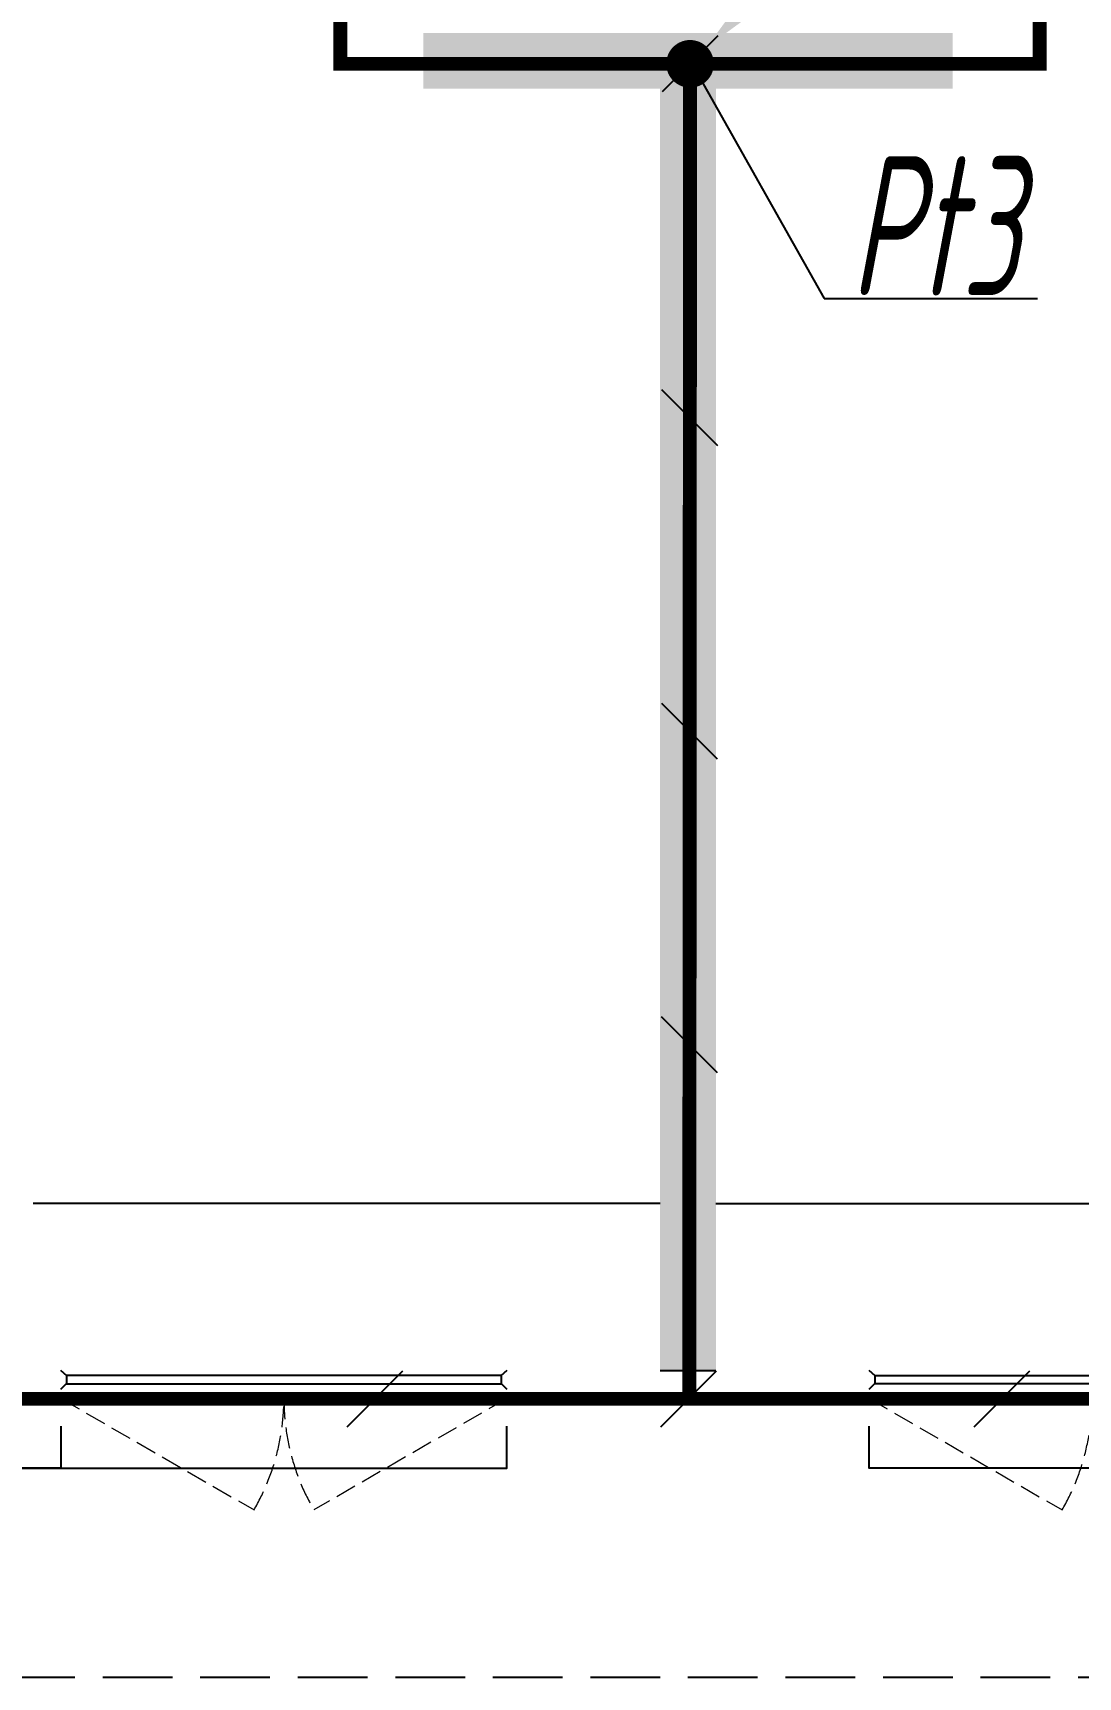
# Model space of a CAD drawing. Extents: x 3774419 to 4775970, y -926964 to 2266.
# Drawn here: x 4548121 to 4551872, y -776762 to -770862 of the extents above; entities that cross this region are included whole.
import ezdxf
from ezdxf.enums import TextEntityAlignment as Align

# ---------------------------------------------------------------- set-up
doc = ezdxf.new("R2010")
doc.units = 0
doc.header["$LTSCALE"] = 1000
doc.header["$MEASUREMENT"] = 0
doc.linetypes.add('CENTER2', pattern=[1.125, 0.75, -0.125, 0.125, -0.125])
doc.linetypes.add('DASH', pattern=[0.35, 0.25, -0.1])
doc.layers.get('0').update_dxf_attribs({"linetype": 'CONTINUOUS'})
for name, color, linetype in [('!!电气', 1, 'CONTINUOUS'), ('3-栏杆1', 252, 'CONTINUOUS'), ('3.5方案汇报，与郭总、侯月琴确定户型_t8$0$2020.03.04 -1安徽标准化洋房户型(UA）_t8_t8$0$看线', 154, 'CONTINUOUS'), ('DIM-照明', 7, 'CONTINUOUS'), ('LWIRE', 4, 'CONTINUOUS'), ('SHTLN', 4, 'CONTINUOUS'), ('WIRE-接地', 2, 'CONTINUOUS'), ('保温', 6, 'CONTINUOUS'), ('卫生间', 6, 'CONTINUOUS'), ('看线', 185, 'CONTINUOUS')]:
    doc.layers.add(name, color=color, linetype=linetype)
doc.layers.add('WINDOW', color=146, linetype='CONTINUOUS', lineweight=20)
doc.styles.add('HZTXT', font='gbeitc.shx', dxfattribs={"width": 0.8, "height": 400, "bigfont": 'hztxt.shx'})
doc.styles.get("Standard").update_dxf_attribs({"font": 'gbenor.shx', "bigfont": 'gbcbig.shx'})

# ---------------------------------------------------------------- blocks, each defined once
blk = doc.blocks.new('GDFGDGRD')
at = {"layer": '保温', "linetype": 'Continuous', "ltscale": 10}
h = blk.add_hatch(dxfattribs=at)
h.set_pattern_fill('HEX', color=251, scale=10, angle=90, style=0)
h.set_pattern_definition([(90, (-70765.891, -151624.736), (-16.49778, 1e-15), [9.525, -19.05]), (210, (-70765.891, -151624.736), (8.24889, -14.2874966), [9.525, -19.05]), (150, (-70765.891, -151615.211), (-8.24889, -14.2874966), [9.525, -19.05])])
h.paths.add_polyline_path([(434066.6, 368523.7), (434066.6, 368723.7), (432166.6, 368723.7), (432166.6, 368523.7)])
h = blk.add_hatch(dxfattribs=at)
h.set_pattern_fill('HEX', color=251, scale=10, angle=90, style=0)
h.set_pattern_definition([(90, (-70765.891, -152124.736), (-16.49778, 1e-15), [9.525, -19.05]), (210, (-70765.891, -152124.736), (8.24889, -14.2874966), [9.525, -19.05]), (150, (-70765.891, -152115.211), (-8.24889, -14.2874966), [9.525, -19.05])])
h.paths.add_polyline_path([(433016.7, 363923.7), (433216.7, 363923.7), (433216.7, 368523.7), (433016.7, 368523.7)])
at = {"layer": '保温', "color": 251, "linetype": 'ByBlock', "ltscale": 10}
blk.add_line((433016.6, 363923.7), (433216.6, 363923.7), dxfattribs=at)
blk = doc.blocks.new('ASDFSD')
at = {"layer": '3-栏杆1', "color": 5}
for p, q in [((681762.6, 334937.5), (681742.3, 334955.3)), ((681742.3, 334955.3), (681762.6, 334937.5)), ((683322.1, 334937.5), (683342.3, 334955.3)), ((683342.3, 334955.3), (683322.1, 334937.5)), ((681742.3, 334888.4), (681762.6, 334908.3)), ((683322.1, 334937.5), (681762.6, 334937.5)), ((681762.6, 334937.5), (681762.6, 334908.3)), ((681762.6, 334908.2), (683322.1, 334908.2)), ((683322.1, 334937.5), (683322.1, 334908.3)), ((683322.1, 334908.3), (683342.3, 334888.4)), ((683342.3, 334888.4), (683322.1, 334908.3))]:
    blk.add_line(p, q, dxfattribs=at)
blk = doc.blocks.new('A$C148B7D8E')
at = {"layer": '卫生间', "color": 252, "linetype": 'DASH'}
blk.add_lwpolyline([(16100, 14000), (16100, 15400), (7700, 15400), (7700, 10800), (7300, 10800), (7300, 10000), (900, 10000), (900, 9000), (-900, 9000), (-900, -900), (1750, -900), (1750, -2100), (23450, -2100), (23450, -900), (25100, -900)], dxfattribs=at)
blk = doc.blocks.new('A$C66B635E3')
at = {"color": 252, "const_width": 8}
blk.add_lwpolyline([(9950, -100), (9950, -250), (10250, -250), (10250, -100)], dxfattribs=at)
at = {"layer": '3.5方案汇报，与郭总、侯月琴确定户型_t8$0$2020.03.04 -1安徽标准化洋房户型(UA）_t8_t8$0$看线', "color": 252, "ltscale": 10}
for p, q in [((12400, 700), (10150, 700)), ((12600, 700), (14850, 700))]:
    blk.add_line(p, q, dxfattribs=at)
at = {"layer": 'WINDOW', "color": 252, "linetype": 'DASH', "ltscale": 0.3}
for points in [[(10250, 0), (10942.8, -400, 0.131652), (11050, 0)], [(11850, 0), (11157.2, -400, -0.131652), (11050, 0)], [(13150, 0), (13842.8, -400, 0.131652), (13950, 0)]]:
    blk.add_lwpolyline(points, format="xyb", dxfattribs=at)
at = {"layer": '看线', "color": 252, "ltscale": 0.5}
for points in [[(10250, -100), (10250, -250), (11850, -250), (11850, -100)], [(14750, -100), (14750, -250), (13150, -250), (13150, -100)]]:
    blk.add_lwpolyline(points, dxfattribs=at)
at = {"color": 252}
for name, p in [('A$C148B7D8E', (-100, 1100)), ('GDFGDGRD', (-420616.6, -363823.7)), ('ASDFSD', (-671492.3, -334855.3))]:
    blk.add_blockref(name, p, dxfattribs=at)
at = {"color": 252, "xscale": -1}
blk.add_blockref('ASDFSD', (696492.3, -334855.3), dxfattribs=at)
blk = doc.blocks.new('$TelecSys$00000008')
blk.add_line((0.4, 0.4), (-0.4, -0.4))
blk = doc.blocks.new('$TelecSys$00000078')
for p, q in [((1.15, 1.15), (0.55, 0.55)), ((0.1042, 0.1042), (0.1042, 0.1042)), ((-0.1042, -0.1042), (-0.1042, -0.1042))]:
    blk.add_line(p, q)
at = {"const_width": 0.1425}
blk.add_lwpolyline([(-0.0713, 0, 1), (0.0713, 0, 1)], format="xyb", close=True, dxfattribs=at)
blk.add_solid([(0.62, 0.48), (0.48, 0.62), (0.1, 0.1)])
at = {"width": 0.8, "flags": 9}
blk.add_attdef('A', (0, 0), '', height=0.00002, dxfattribs=at)

msp = doc.modelspace()

# ---------------------------------------------------------------- linework, layer by layer
at = {"layer": 'DIM-照明', "color": 7, "ltscale": 0.8}
for p, q in [((4550505.4, -771007.2), (4550960.8, -771815.4)), ((4550960.8, -771815.4), (4551726.2, -771815.4))]:
    msp.add_line(p, q, dxfattribs=at)
at = {"layer": 'WIRE-接地', "color": 2, "linetype": 'CENTER2', "const_width": 50}
for points in [[(4548278.1, -764869), (4549082.4, -764869), (4549082.4, -767296.6), (4548782.9, -767296.6), (4548782.9, -768869.3), (4549224.8, -768869.3), (4549224.8, -770973.2), (4551734.1, -770973.2), (4551734.1, -768868.2), (4552175, -768868.2), (4552175, -767261.9), (4551880.3, -767261.9), (4551880.3, -764866.8), (4552674.4, -764865)], [(4577928.5, -775767.3), (4573024.3, -775767.3), (4573024.3, -775166.2), (4572272.5, -775166.2), (4572272.5, -773959.4), (4565674.6, -773959.4), (4565674.6, -774566.6), (4560276.7, -774566.6), (4560276.7, -773962.7), (4553674.8, -773962.7), (4553674.8, -775168.2), (4552928, -775168.2), (4552928, -775763.5), (4548020.5, -775763.5), (4548020.5, -775160.6), (4547274.5, -775160.6), (4547274.5, -773971.3), (4540677.8, -773971.3), (4540677.8, -774564.2), (4537972, -774564.2), (4537972, -766667.6)], [(4550479.5, -770973.2), (4550476.8, -775763.5)]]:
    msp.add_lwpolyline(points, dxfattribs=at)

# ---------------------------------------------------------------- block references
at = {"layer": '!!电气'}
msp.add_blockref('A$C66B635E3', (4537972, -775762.1), dxfattribs=at)
at = {"layer": 'LWIRE', "color": 4, "xscale": 600, "yscale": 600, "zscale": 600}
msp.add_blockref('$TelecSys$00000078', (4550479.5, -770973.2), dxfattribs=at)
at = {"layer": 'SHTLN', "color": 2, "xscale": 250, "yscale": 250, "zscale": 250}
msp.add_blockref('$TelecSys$00000008', (4550479.5, -770973.2), dxfattribs=at)
at = {"layer": 'SHTLN', "color": 2}
for p, xscale, yscale, zscale, rotation in [((4550478.7, -772243.4), 249.9999999999998, 249.9999999999998, 249.9999999999998, 269.9675933344894), ((4550478.1, -773368.4), 249.9999999999998, 249.9999999999998, 249.9999999999998, 269.9675933344894), ((4550477.5, -774493.4), 249.9999999999998, 249.9999999999998, 249.9999999999998, 269.9675933344894), ((4549349.2, -775763.5), 250, 250, 250, 180), ((4550474.2, -775763.5), 250, 250, 250, 180), ((4551599.2, -775763.5), 250, 250, 250, 180)]:
    msp.add_blockref('$TelecSys$00000008', p, dxfattribs=dict(at, xscale=xscale, yscale=yscale, zscale=zscale, rotation=rotation))

# ---------------------------------------------------------------- texts
at = {"layer": 'DIM-照明', "color": 7, "ltscale": 0.8, "style": 'HZTXT', "width": 0.7}
msp.add_text('Pt3', height=500, dxfattribs=at).set_placement((4551359.4, -771553.7), align=Align.MIDDLE)

doc.saveas('drawing.dxf')
